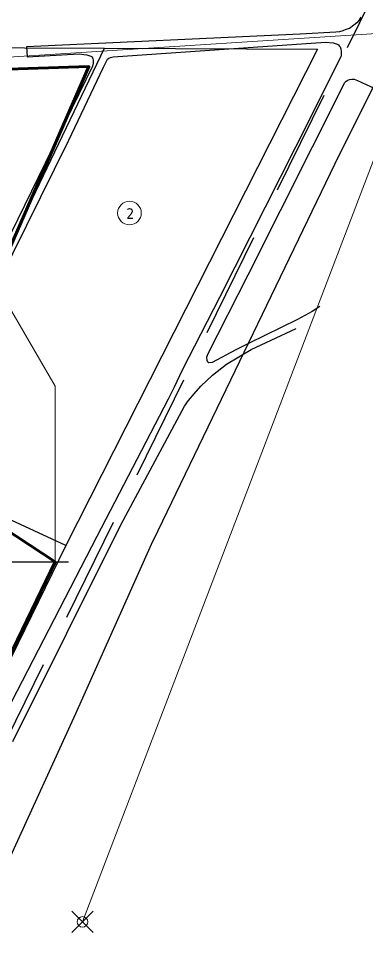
# Model space of a CAD drawing. Header units: metres. Extents: x 2 to 659295185, y -28 to 1124222152.
# Drawn here: x 660744.8 to 660909.3, y 1124837.5 to 1125277.6 of the extents above; entities that cross this region are included whole.
import ezdxf

# ---------------------------------------------------------------- set-up
doc = ezdxf.new("R2010")
doc.units = ezdxf.units.M
doc.header["$MEASUREMENT"] = 0
doc.header["$PDMODE"] = 35
doc.header["$PDSIZE"] = 5
doc.linetypes.add('HIDDEN', pattern=[0.375, 0.25, -0.125])
doc.layers.get('0').update_dxf_attribs({"linetype": 'CONTINUOUS'})
for name, color, linetype in [('CURVAS', 2, 'CONTINUOUS'), ('División Parroquial', 130, 'CONTINUOUS'), ('MANZANA', 30, 'CONTINUOUS'), ('Parcelas', 140, 'CONTINUOUS'), ('texto', 255, 'CONTINUOUS')]:
    doc.layers.add(name, color=color, linetype=linetype)
doc.layers.add('Limite Municipio', color=1, linetype='HIDDEN', lineweight=30)
doc.styles.get("Standard").update_dxf_attribs({"font": 'tahoma.ttf'})

msp = doc.modelspace()

# ---------------------------------------------------------------- linework, layer by layer
msp.add_line((660389.4687, 1125021.1049), (660768.3255, 1125021.1049))
msp.add_lwpolyline([(660767.1359, 1125028.7071), (660718.4299, 1124929.4489), (660667.8902, 1124925.1115), (660635.3936, 1125014.9177), (660541.9054, 1125017.2159), (660550.632, 1124922.1171), (660403.9354, 1124906.4477), (660413.2774, 1124961.5599), (660417.4306, 1124962.1751), (660426.4512, 1125032.8411), (660546.4988, 1125031.8849), (660569.6109, 1125104.8357), (660596.1794, 1125264.5141), (660785.3959, 1125263.7171), (660886.0959, 1125263.2871), (660767.1359, 1125028.7071), (660689.7659, 1125064.4971), (660785.3959, 1125263.7171)])
at = {"layer": 'CURVAS', "lineweight": 0}
msp.add_lwpolyline([(660734, 1125152), (660689, 1125069), (660762, 1125021), (660762, 1125104), (660734, 1125152)], dxfattribs=at)
at = {"layer": 'División Parroquial', "color": 1, "flags": 128}
msp.add_lwpolyline([(661562.7309, 1126047.327), (661280.1952, 1125793.9785), (661175.1679, 1125700.5176), (661166.617, 1125692.9091), (661150.7272, 1125685.0107), (661124.6127, 1125675.9326), (661098.8774, 1125608.6563), (661056.8153, 1125531.9019), (661044.9331, 1125506.1771), (661005.3365, 1125425.0536), (660961.782, 1125345.9098), (660926.1352, 1125272.6947), (660896.4419, 1125213.3367), (660810.5862, 1125035.7329), (660807.461, 1125029.2542), (660771.6905, 1124949.2305), (660729.8511, 1124858.329), (660734.2379, 1123585.4881)], dxfattribs=at)
at = {"layer": 'Limite Municipio', "color": 4, "linetype": 'HIDDEN', "lineweight": -3, "ltscale": 200}
msp.add_lwpolyline([(660578.0048, 1120632.9916), (660665.8177, 1121655.962), (660399.8619, 1121691.383), (660459.3346, 1122251.1816), (660620.3506, 1123516.0091), (660707.8769, 1124281.3124), (660742.4515, 1124368.6583), (660733.5109, 1124403.5071), (660683.7897, 1124483.6592), (660705.5993, 1124900.9898), (660734.4164, 1124927.6763), (661101.2557, 1125671.1097), (661132.5681, 1125745.1859), (661162.2243, 1125745.8423), (661217.1414, 1125787.7676), (661565.8495, 1126105.0778)], dxfattribs=at)
at = {"layer": 'MANZANA', "lineweight": -2}
for p, q in [((660904.7137, 1125275.5834), (660903.2954, 1125274.5836)), ((660905.695, 1125276.6932), (660904.7137, 1125275.5834)), ((660906.6762, 1125278.2529), (660905.695, 1125276.6932)), ((660894.8764, 1125271.2243), (660878.0054, 1125270.2645)), ((660896.5173, 1125271.3443), (660894.8764, 1125271.2243)), ((660898.1583, 1125271.9042), (660896.5173, 1125271.3443)), ((660899.5765, 1125272.464), (660898.1583, 1125271.9042)), ((660901.2175, 1125273.0239), (660899.5765, 1125272.464)), ((660903.2954, 1125274.5836), (660901.2175, 1125273.0239)), ((660878.0054, 1125270.2645), (660748.5127, 1125264.2657)), ((660789.5193, 1125259.5767), (660889.9619, 1125266.4453)), ((660889.9619, 1125266.4453), (660893.5818, 1125266.1353)), ((660748.5127, 1125264.2657), (660748.7601, 1125259.6167)), ((660893.5818, 1125266.1353), (660895.4454, 1125265.5854)), ((660895.4454, 1125265.5854), (660895.9979, 1125265.2555)), ((660895.9979, 1125265.2555), (660896.4349, 1125264.8156)), ((660896.4349, 1125264.8156), (660896.8802, 1125264.2657)), ((660896.8802, 1125264.2657), (660897.1028, 1125263.3859)), ((660897.1028, 1125263.3859), (660897.3254, 1125262.0562)), ((660897.3254, 1125262.0562), (660897.3337, 1125261.0664)), ((660748.7601, 1125259.6167), (660773.4069, 1125260.9464)), ((660773.4069, 1125260.9464), (660775.6003, 1125260.7364)), ((660775.6003, 1125260.7364), (660777.0186, 1125260.5165)), ((660777.0186, 1125260.5165), (660778.9976, 1125259.9766)), ((660778.9976, 1125259.9766), (660779.55, 1125259.5367)), ((660779.55, 1125259.5367), (660779.8799, 1125258.6469)), ((660779.8799, 1125258.6469), (660779.9953, 1125258.097)), ((660779.9953, 1125258.097), (660780.1108, 1125256.5473)), ((660784.9346, 1125254.6977), (660786.5673, 1125257.907)), ((660786.5673, 1125257.907), (660786.8888, 1125258.4669)), ((660786.8888, 1125258.4669), (660787.4413, 1125259.0168)), ((660787.4413, 1125259.0168), (660788.1999, 1125259.3567)), ((660788.1999, 1125259.3567), (660789.5193, 1125259.5767)), ((660897.1193, 1125259.5167), (660875.7213, 1125216.9453)), ((660897.3337, 1125260.3965), (660897.1193, 1125259.5167)), ((660897.3337, 1125261.0664), (660897.3337, 1125260.3965)), ((660779.7892, 1125255.2176), (660727.4528, 1125148.3693)), ((660768.4429, 1125219.8847), (660784.9346, 1125254.6977)), ((660780.1108, 1125256.5473), (660779.7892, 1125255.2176)), ((660900.4506, 1125248.5789), (660901.3329, 1125248.9188)), ((660901.3329, 1125248.9188), (660902.4214, 1125249.0288)), ((660902.4214, 1125249.0288), (660903.4109, 1125249.0388)), ((660903.4109, 1125249.0388), (660905.06, 1125248.4889)), ((660853.3174, 1125156.6776), (660899.1478, 1125247.4691)), ((660899.1478, 1125247.4691), (660899.692, 1125248.129)), ((660899.692, 1125248.129), (660900.4506, 1125248.5789)), ((660905.06, 1125248.4889), (660971.4886, 1125217.4952)), ((660735.4265, 1125153.5982), (660768.4429, 1125219.8847)), ((660875.7213, 1125216.9453), (660839.7777, 1125145.8898)), ((660834.2035, 1125119.0953), (660853.3174, 1125156.6776)), ((660839.7777, 1125145.8898), (660822.0739, 1125111.5168)), ((660883.6373, 1125139.3411), (660876.7521, 1125135.5519)), ((660887.2408, 1125141.6807), (660883.6373, 1125139.3411)), ((660876.7521, 1125135.5519), (660853.4658, 1125124.1642)), ((660854.7934, 1125121.2948), (660876.0017, 1125131.3428)), ((660847.5618, 1125121.2548), (660836.2979, 1125115.236)), ((660843.1008, 1125114.3862), (660854.7934, 1125121.2948)), ((660853.4658, 1125124.1642), (660847.5618, 1125121.2548)), ((660833.8819, 1125117.7655), (660834.2035, 1125119.0953)), ((660833.9973, 1125116.1059), (660833.8819, 1125117.7655)), ((660834.3272, 1125115.336), (660833.9973, 1125116.1059)), ((660834.7642, 1125115.1161), (660834.3272, 1125115.336)), ((660836.2979, 1125115.236), (660834.7642, 1125115.1161)), ((660836.5453, 1125109.2673), (660843.1008, 1125114.3862)), ((660822.0739, 1125111.5168), (660818.388, 1125103.5384)), ((660830.9794, 1125104.0383), (660836.5453, 1125109.2673)), ((660818.388, 1125103.5384), (660815.4524, 1125097.8896)), ((660827.8212, 1125100.489), (660830.9794, 1125104.0383)), ((660825.1001, 1125097.2697), (660827.8212, 1125100.489)), ((660815.4524, 1125097.8896), (660781.7764, 1125033.0328)), ((660793.1474, 1125038.6116), (660823.2448, 1125094.6002)), ((660823.2448, 1125094.6002), (660825.1001, 1125097.2697)), ((660742.1139, 1124936.1925), (660793.1474, 1125038.6116)), ((660781.7764, 1125033.0328), (660738.8733, 1124950.1097))]:
    msp.add_line(p, q, dxfattribs=at)
at = {"layer": 'MANZANA', "lineweight": 0}
msp.add_circle((660797.2167, 1125185.8089), 5.5864, dxfattribs=at)
at = {"layer": 'Parcelas', "lineweight": 200}
msp.add_lwpolyline([(660423, 1125025), (660404, 1124898), (660548, 1124917), (660543, 1125013), (660643, 1125006), (660668, 1124921), (660713, 1124920), (660762, 1125021), (660695, 1125065), (660778, 1125255), (660596, 1125249), (660546, 1125020), (660423, 1125025)], dxfattribs=at)
at = {"layer": 'texto', "lineweight": 0}
for p, q in [((660593.0025, 1125250.0004), (660935.9775, 1125272.0226)), ((660935.9775, 1125272.0226), (660775.0038, 1124850.9806))]:
    msp.add_line(p, q, dxfattribs=at)
msp.add_point((660775.0038, 1124850.9806), dxfattribs=at)

# ---------------------------------------------------------------- texts
at = {"layer": 'MANZANA', "lineweight": -2}
msp.add_text('2', height=5, dxfattribs=at).set_placement((660795.7041, 1125183.0448))

doc.saveas('drawing.dxf')
